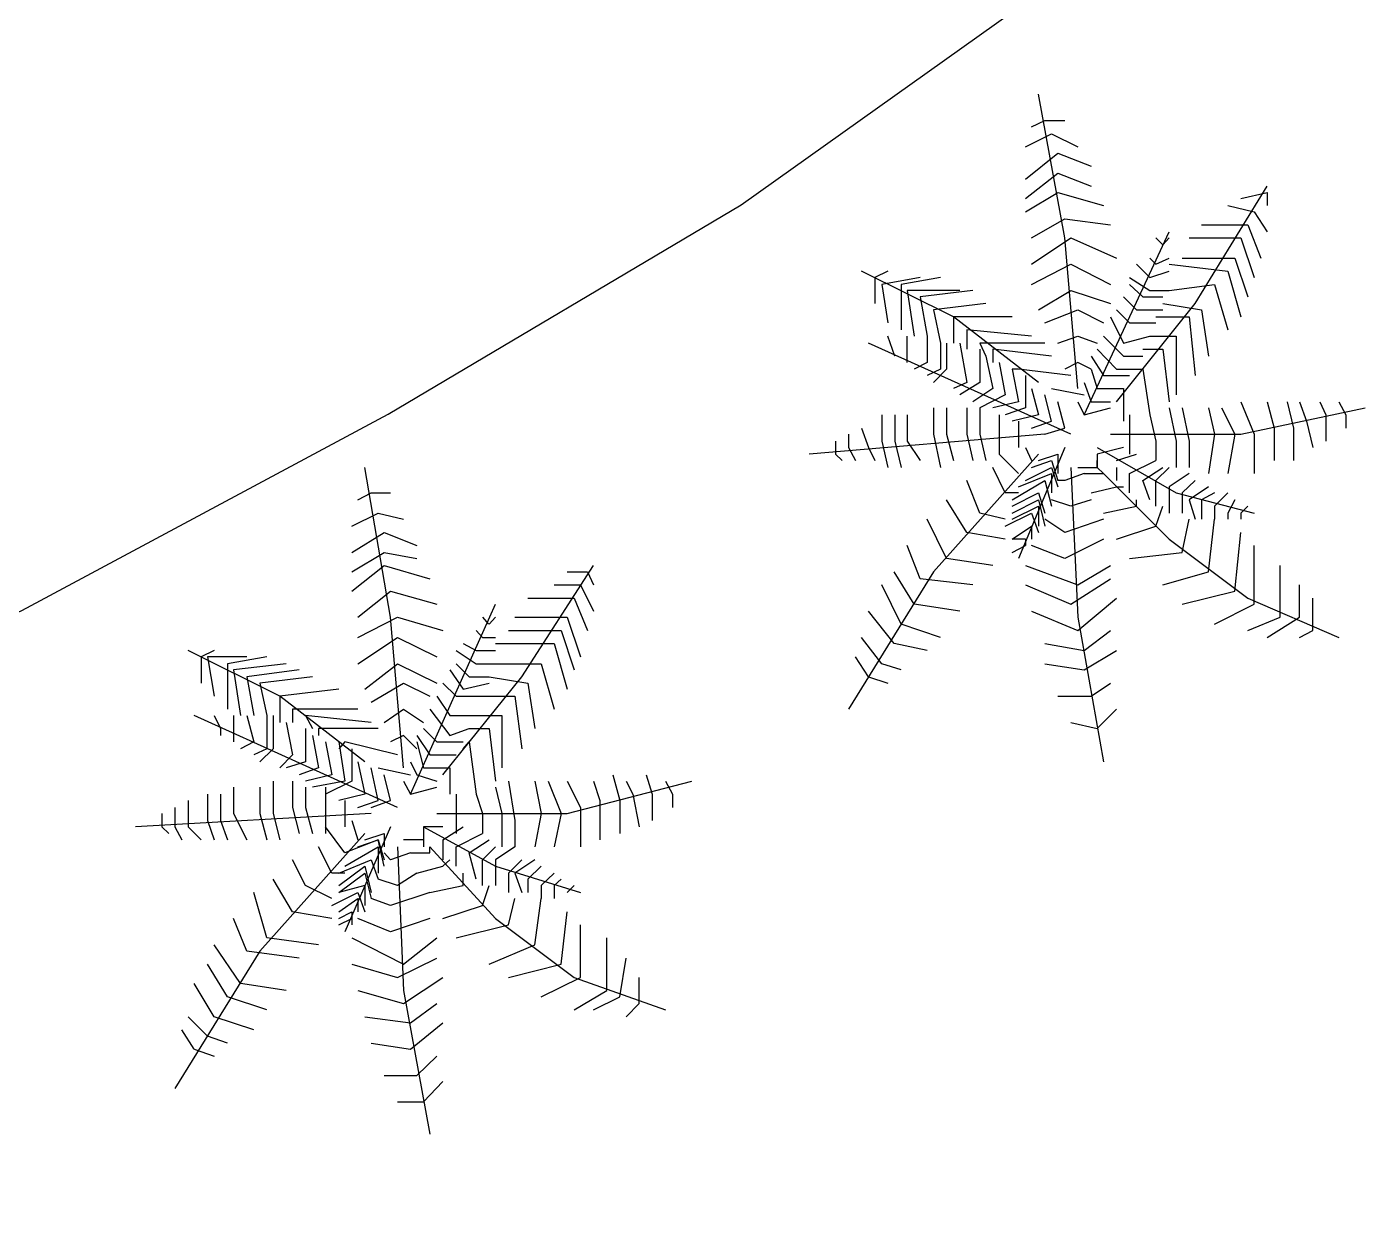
# Model space of a CAD drawing. Header units: millimetres. Extents: x -369 to -70, y -1414 to -1185.
# Drawn here: x -293.16 to -286.22, y -1331.13 to -1324.97 of the extents above; entities that cross this region are included whole.
import ezdxf

# ---------------------------------------------------------------- set-up
doc = ezdxf.new("R2010")
doc.units = ezdxf.units.MM
doc.header["$MEASUREMENT"] = 0
doc.layers.add('2', color=2, linetype='Continuous')
doc.layers.add('64', color=64, linetype='Continuous')

msp = doc.modelspace()

# ---------------------------------------------------------------- linework, layer by layer
at = {"layer": '2'}
msp.add_lwpolyline([(-303.4001, -1331.1348), (-301.27, -1330.7631), (-299.2079, -1330.2556), (-297.1418, -1329.6122), (-295.1476, -1328.8689), (-293.1814, -1327.9857), (-291.2871, -1326.9706), (-289.4608, -1325.8876), (-287.7024, -1324.6367), (-286.0119, -1323.3179)], dxfattribs=at)
at = {"layer": '64'}
for points in [[(-287.7183, -1326.8387), (-287.7863, -1326.0594), (-287.9222, -1325.3161)], [(-287.9581, -1325.4839), (-287.8902, -1325.452), (-287.8902, -1325.452), (-287.7863, -1325.452)], [(-287.9901, -1325.5878), (-287.8542, -1325.5199), (-287.7183, -1325.5878)], [(-287.9901, -1325.7557), (-287.8222, -1325.6198)], [(-287.8222, -1325.6198), (-287.6504, -1325.6877)], [(-287.9901, -1325.8556), (-287.8222, -1325.7237)], [(-287.8222, -1325.7237), (-287.6504, -1325.7917)], [(-287.9901, -1325.9235), (-287.8222, -1325.8236)], [(-287.8222, -1325.8236), (-287.5865, -1325.8916)], [(-287.5185, -1326.9066), (-287.1109, -1326.3991), (-286.7392, -1325.7917)], [(-286.8751, -1325.8556), (-286.7392, -1325.8236)], [(-286.7392, -1325.8236), (-286.7392, -1325.8916)], [(-286.943, -1325.8916), (-286.8072, -1325.9235)], [(-287.9581, -1326.0594), (-287.7863, -1325.9595)], [(-287.7863, -1325.9595), (-287.5505, -1325.9915)], [(-286.8072, -1325.9235), (-286.7392, -1326.0274)], [(-287.6864, -1326.9746), (-287.2468, -1326.0274)], [(-287.0789, -1325.9915), (-286.8391, -1325.9915)], [(-286.8391, -1325.9915), (-286.7712, -1326.1633)], [(-287.9581, -1326.1953), (-287.7543, -1326.0594)], [(-287.7543, -1326.0594), (-287.5185, -1326.1633)], [(-287.3147, -1326.0594), (-287.2787, -1326.0954)], [(-287.2787, -1326.0954), (-287.2468, -1326.0594)], [(-287.1429, -1326.0594), (-286.8751, -1326.0594)], [(-286.8751, -1326.0594), (-286.8072, -1326.2632)], [(-287.3467, -1326.1633), (-287.3147, -1326.1953)], [(-287.3147, -1326.1953), (-287.2468, -1326.1633)], [(-287.1788, -1326.1633), (-286.9071, -1326.1633)], [(-286.9071, -1326.1633), (-286.8391, -1326.3631)], [(-287.9222, -1326.8067), (-288.3618, -1326.467), (-288.8373, -1326.2313)], [(-288.7014, -1326.2313), (-288.7694, -1326.2632), (-288.7694, -1326.2632), (-288.7694, -1326.3991)], [(-287.9581, -1326.2992), (-287.7543, -1326.1953)], [(-287.7543, -1326.1953), (-287.5505, -1326.2992)], [(-287.4146, -1326.1953), (-287.3467, -1326.2632)], [(-287.3467, -1326.2632), (-287.2468, -1326.2313)], [(-287.2468, -1326.1953), (-286.943, -1326.2313)], [(-286.943, -1326.2313), (-286.8751, -1326.467)], [(-288.5336, -1326.2632), (-288.7334, -1326.2992)], [(-288.7334, -1326.2992), (-288.7014, -1326.499)], [(-288.4297, -1326.2632), (-288.6335, -1326.2992)], [(-288.6335, -1326.2992), (-288.6335, -1326.535)], [(-287.4506, -1326.2632), (-287.3467, -1326.3312)], [(-287.4506, -1326.2992), (-287.3826, -1326.3631)], [(-287.2468, -1326.3312), (-287.011, -1326.2992)], [(-287.011, -1326.2992), (-286.943, -1326.535)], [(-288.6015, -1326.3312), (-288.5656, -1326.5669)], [(-288.3298, -1326.3312), (-288.6015, -1326.3312)], [(-288.2618, -1326.3312), (-288.5336, -1326.3631), (-288.5336, -1326.3631), (-288.4976, -1326.5669)], [(-287.9222, -1326.4311), (-287.7543, -1326.3312)], [(-287.7543, -1326.3312), (-287.5505, -1326.3991)], [(-287.4826, -1326.3631), (-287.4146, -1326.4311)], [(-287.3826, -1326.3631), (-287.2787, -1326.3631)], [(-287.3467, -1326.3312), (-287.2468, -1326.3312)], [(-288.1939, -1326.3991), (-288.4657, -1326.4311), (-288.4657, -1326.4311), (-288.4297, -1326.6029)], [(-287.8902, -1326.499), (-287.7183, -1326.4311)], [(-287.7183, -1326.4311), (-287.5865, -1326.499)], [(-287.5185, -1326.4311), (-287.4506, -1326.499)], [(-287.4146, -1326.4311), (-287.2787, -1326.4311)], [(-287.2787, -1326.3991), (-287.0789, -1326.4311)], [(-287.0789, -1326.4311), (-287.043, -1326.6709)], [(-288.3618, -1326.467), (-288.3618, -1326.6029)], [(-288.058, -1326.467), (-288.3618, -1326.467)], [(-287.5505, -1326.467), (-287.4826, -1326.6029)], [(-287.4506, -1326.499), (-287.3147, -1326.499)], [(-287.3147, -1326.467), (-287.1429, -1326.467)], [(-287.1429, -1326.467), (-287.1109, -1326.7708)], [(-288.6655, -1326.6709), (-288.6655, -1326.6709), (-288.6655, -1326.6709), (-288.7014, -1326.5669)], [(-288.6015, -1326.7028), (-288.6015, -1326.7028), (-288.6015, -1326.7028), (-288.6015, -1326.5669)], [(-288.4976, -1326.5669), (-288.4976, -1326.7028)], [(-288.2938, -1326.535), (-288.2938, -1326.6349)], [(-287.9581, -1326.5669), (-288.2938, -1326.535)], [(-287.8222, -1326.6029), (-287.7183, -1326.5669)], [(-287.7183, -1326.5669), (-287.6184, -1326.6029)], [(-287.5865, -1326.5669), (-287.4826, -1326.6709)], [(-287.4826, -1326.6029), (-287.3467, -1326.5669)], [(-287.3467, -1326.5669), (-287.2108, -1326.5669)], [(-287.2108, -1326.5669), (-287.2108, -1326.8707)], [(-287.7543, -1327.0745), (-288.8014, -1326.6029)], [(-288.4297, -1326.6029), (-288.4297, -1326.7388)], [(-288.3977, -1326.6029), (-288.3977, -1326.7388)], [(-288.3298, -1326.6029), (-288.2938, -1326.8067)], [(-288.2259, -1326.6029), (-288.1939, -1326.6709)], [(-287.8902, -1326.6029), (-288.2259, -1326.6029)], [(-288.2259, -1326.6349), (-288.2259, -1326.8067)], [(-288.1939, -1326.6709), (-288.1579, -1326.8387)], [(-288.1579, -1326.6349), (-288.1579, -1326.7028)], [(-287.8542, -1326.6709), (-288.1579, -1326.6349)], [(-287.6504, -1326.6709), (-287.5865, -1326.7708)], [(-287.6184, -1326.6349), (-287.5185, -1326.7388)], [(-287.4826, -1326.6709), (-287.3826, -1326.6709)], [(-287.3826, -1326.6349), (-287.2787, -1326.6349)], [(-287.2787, -1326.6349), (-287.2468, -1326.9066)], [(-288.4976, -1326.7028), (-288.5656, -1326.7388)], [(-288.4297, -1326.7388), (-288.4976, -1326.7708)], [(-288.3977, -1326.7388), (-288.4657, -1326.8067)], [(-288.126, -1326.7028), (-288.094, -1326.8707)], [(-288.0261, -1326.7388), (-288.058, -1326.7388)], [(-288.058, -1326.7388), (-288.0261, -1326.9066)], [(-287.7543, -1326.7708), (-288.0261, -1326.7388)], [(-287.7183, -1326.7028), (-287.7863, -1326.7388)], [(-287.6504, -1326.7388), (-287.7183, -1326.7028)], [(-287.6504, -1326.7388), (-287.6184, -1326.8387)], [(-287.5185, -1326.7388), (-287.4146, -1326.7388)], [(-287.4146, -1326.7388), (-287.3826, -1326.7388)], [(-287.3826, -1326.7388), (-287.3467, -1326.9746)], [(-288.2938, -1326.8067), (-288.3618, -1326.8387)], [(-288.2259, -1326.8067), (-288.3298, -1326.8707)], [(-287.9901, -1326.7708), (-287.9901, -1326.9386), (-288.094, -1326.9746)], [(-287.6864, -1326.8067), (-287.6504, -1326.9066)], [(-287.5865, -1326.7708), (-287.4506, -1326.7708)], [(-288.1579, -1326.8387), (-288.2618, -1326.9066)], [(-288.094, -1326.8707), (-288.2259, -1326.9386)], [(-287.9581, -1326.8387), (-287.9222, -1326.9746), (-287.9222, -1326.9746), (-288.058, -1327.0065)], [(-287.8542, -1327.0065), (-287.8902, -1326.8707)], [(-287.8542, -1326.8387), (-287.6864, -1326.8707)], [(-287.6184, -1326.8387), (-287.4826, -1326.8387)], [(-287.4826, -1326.8387), (-287.4826, -1327.0065)], [(-288.4657, -1326.9386), (-288.4657, -1327.0745)], [(-288.3977, -1326.9386), (-288.3977, -1327.0745)], [(-288.2938, -1326.9386), (-288.2938, -1327.0745)], [(-288.2259, -1326.9386), (-288.2259, -1327.0745), (-288.2259, -1327.0745), (-288.1939, -1327.2104)], [(-288.0261, -1326.9066), (-288.1579, -1326.9386)], [(-287.7863, -1327.0425), (-287.8222, -1326.9066)], [(-287.7183, -1326.9066), (-287.6864, -1326.9746), (-287.5505, -1326.9386)], [(-287.6504, -1326.9066), (-287.5505, -1326.9066)], [(-287.5505, -1327.0745), (-286.8751, -1327.0745), (-286.2317, -1326.9386)], [(-287.2468, -1326.9386), (-287.2108, -1327.1105)], [(-287.1788, -1326.9386), (-287.1429, -1327.1105)], [(-287.043, -1326.9386), (-287.011, -1327.0745), (-287.011, -1327.0745), (-287.043, -1327.2783)], [(-286.975, -1326.9386), (-286.9071, -1327.0745), (-286.9071, -1327.0745), (-286.943, -1327.2783)], [(-286.8751, -1326.9066), (-286.8072, -1327.0745), (-286.8072, -1327.0745), (-286.8072, -1327.2783)], [(-286.7392, -1326.9066), (-286.7033, -1327.0425)], [(-286.6353, -1326.9066), (-286.6034, -1327.0425), (-286.6034, -1327.2104)], [(-286.5714, -1326.9066), (-286.5354, -1327.0065)], [(-286.4675, -1326.9066), (-286.4355, -1326.9746), (-286.4355, -1327.1105)], [(-286.3676, -1326.9066), (-286.3316, -1326.9746), (-286.3316, -1326.9746), (-286.3316, -1327.0425)], [(-288.7334, -1326.9746), (-288.7334, -1327.1105)], [(-288.6655, -1326.9746), (-288.6655, -1327.1105)], [(-288.6015, -1326.9746), (-288.6015, -1327.1105)], [(-288.126, -1326.9746), (-288.126, -1327.0745)], [(-288.0261, -1327.0065), (-288.0261, -1327.0745)], [(-287.9581, -1327.0425), (-287.8542, -1327.0065)], [(-287.4506, -1326.9746), (-287.4506, -1327.1105)], [(-287.3467, -1326.9746), (-287.3147, -1327.1105)], [(-286.5354, -1327.0065), (-286.5034, -1327.1424)], [(-287.8902, -1327.0745), (-289.1091, -1327.1784)], [(-288.9053, -1327.0745), (-288.9053, -1327.1424), (-288.8693, -1327.2104)], [(-288.8373, -1327.0425), (-288.8014, -1327.1424)], [(-288.4657, -1327.0745), (-288.4297, -1327.2463)], [(-288.3977, -1327.0745), (-288.3618, -1327.2104)], [(-288.2938, -1327.0745), (-288.2618, -1327.2104)], [(-288.126, -1327.0745), (-288.126, -1327.1784)], [(-288.0261, -1327.0745), (-288.0261, -1327.1424)], [(-287.8902, -1327.0745), (-287.7863, -1327.0425)], [(-286.7033, -1327.0425), (-286.7033, -1327.2104)], [(-288.9732, -1327.1105), (-288.9732, -1327.1784), (-288.9732, -1327.1784), (-288.9372, -1327.2104)], [(-288.8014, -1327.1424), (-288.7694, -1327.2104)], [(-288.7334, -1327.1105), (-288.7014, -1327.2463)], [(-288.6655, -1327.1105), (-288.6335, -1327.2463)], [(-288.6015, -1327.1105), (-288.5336, -1327.2104)], [(-287.7863, -1327.1424), (-288.0261, -1327.7179)], [(-287.9901, -1327.1424), (-287.9581, -1327.2104)], [(-287.4826, -1327.1424), (-287.6184, -1327.1784)], [(-287.6184, -1327.1424), (-287.2108, -1327.3782), (-286.8072, -1327.4821)], [(-287.4506, -1327.1105), (-287.4506, -1327.1784)], [(-287.3147, -1327.1105), (-287.3147, -1327.2104)], [(-287.2108, -1327.1105), (-287.2108, -1327.2463)], [(-287.1429, -1327.1105), (-287.1429, -1327.2463)], [(-287.9222, -1327.1784), (-288.4657, -1327.7858), (-288.9053, -1328.4972)], [(-288.0261, -1327.2783), (-288.126, -1327.1784)], [(-287.9581, -1327.2463), (-287.8542, -1327.2104)], [(-287.9222, -1327.2104), (-287.8222, -1327.1784)], [(-287.8542, -1327.2104), (-287.8222, -1327.3143)], [(-287.8222, -1327.1784), (-287.8222, -1327.2783)], [(-287.6184, -1327.1784), (-287.6184, -1327.2463), (-287.6184, -1327.2104)], [(-287.5185, -1327.2104), (-287.4146, -1327.1784)], [(-287.4506, -1327.2783), (-287.3147, -1327.2104)], [(-291.2072, -1328.8009), (-291.2751, -1328.0216), (-291.407, -1327.2463)], [(-288.094, -1327.3782), (-288.1579, -1327.2463)], [(-288.0261, -1327.3462), (-287.8542, -1327.2783)], [(-287.9901, -1327.3143), (-287.8542, -1327.2463)], [(-287.8542, -1327.2463), (-287.8222, -1327.3462)], [(-287.8542, -1327.2783), (-287.8542, -1327.3782)], [(-287.6864, -1327.2783), (-287.7863, -1327.3143)], [(-287.7543, -1327.2463), (-287.7183, -1328.0216), (-287.5865, -1328.7689)], [(-287.7183, -1327.2463), (-287.6184, -1327.2463)], [(-287.6864, -1327.2783), (-287.5865, -1327.2783)], [(-287.5865, -1327.2783), (-287.6184, -1327.2463)], [(-287.5865, -1327.2783), (-287.2468, -1327.618), (-286.8391, -1327.9217), (-286.3676, -1328.1255)], [(-287.5185, -1327.2463), (-287.5185, -1327.3143)], [(-287.4506, -1327.3782), (-287.4506, -1327.2783)], [(-287.3826, -1327.3143), (-287.2787, -1327.2463)], [(-287.3147, -1327.3143), (-287.2468, -1327.2463)], [(-287.1429, -1327.2783), (-287.2468, -1327.3462)], [(-288.2259, -1327.4821), (-288.2938, -1327.3143)], [(-288.058, -1327.4142), (-287.8902, -1327.3143), (-287.8902, -1327.3143), (-287.8542, -1327.4461)], [(-287.7863, -1327.3143), (-287.8222, -1327.3143)], [(-287.6504, -1327.3782), (-287.5185, -1327.3462)], [(-287.5185, -1327.3462), (-287.4826, -1327.3462)], [(-287.3467, -1327.4142), (-287.3826, -1327.3143)], [(-287.3147, -1327.4461), (-287.3147, -1327.3143)], [(-287.2468, -1327.3462), (-287.2468, -1327.4821)], [(-287.1109, -1327.3143), (-287.1788, -1327.3782)], [(-287.043, -1327.3462), (-287.1429, -1327.4142)], [(-291.443, -1327.4142), (-291.375, -1327.3782), (-291.375, -1327.3782), (-291.2751, -1327.3782)], [(-288.2938, -1327.582), (-288.3977, -1327.4142)], [(-288.0261, -1327.3782), (-288.094, -1327.3782)], [(-288.058, -1327.4461), (-287.9222, -1327.3782), (-287.9222, -1327.3782), (-287.8902, -1327.4821)], [(-288.058, -1327.4821), (-287.9222, -1327.4142)], [(-287.9222, -1327.4142), (-287.8902, -1327.5501)], [(-287.7543, -1327.4461), (-287.8542, -1327.4142)], [(-287.6504, -1327.4142), (-287.7543, -1327.4461)], [(-287.5865, -1327.4821), (-287.4146, -1327.4461), (-287.4146, -1327.4461), (-287.4146, -1327.4142)], [(-287.1788, -1327.3782), (-287.1788, -1327.4821)], [(-287.1429, -1327.4142), (-287.1109, -1327.5141)], [(-287.011, -1327.3782), (-287.0789, -1327.4142), (-287.0789, -1327.4142), (-287.0789, -1327.5141)], [(-286.943, -1327.3782), (-287.011, -1327.4461), (-287.011, -1327.5141)], [(-286.9071, -1327.4142), (-286.943, -1327.4821)], [(-291.4749, -1327.5501), (-291.339, -1327.4821), (-291.2072, -1327.5141)], [(-288.094, -1327.5141), (-288.2259, -1327.4821)], [(-288.094, -1327.5501), (-287.9581, -1327.4821)], [(-288.058, -1327.5141), (-287.9222, -1327.4461)], [(-287.9581, -1327.4821), (-287.9222, -1327.582)], [(-287.9222, -1327.4461), (-287.9222, -1327.5501)], [(-287.3147, -1327.5501), (-287.2787, -1327.4461)], [(-286.943, -1327.4821), (-286.943, -1327.5141)], [(-286.8391, -1327.4461), (-286.8751, -1327.4821), (-286.8751, -1327.4821), (-286.8751, -1327.5141)], [(-288.3977, -1327.7179), (-288.4976, -1327.5141)], [(-287.9901, -1327.618), (-288.058, -1327.618), (-288.058, -1327.618), (-287.9581, -1327.5501)], [(-287.9581, -1327.5501), (-287.9581, -1327.618)], [(-287.7863, -1327.582), (-287.8902, -1327.5141)], [(-287.5865, -1327.5141), (-287.7863, -1327.582)], [(-287.5185, -1327.618), (-287.3147, -1327.5501)], [(-287.1788, -1327.6859), (-287.1429, -1327.5141)], [(-287.043, -1327.7858), (-287.011, -1327.5141)], [(-291.4749, -1327.6859), (-291.3071, -1327.582)], [(-291.3071, -1327.582), (-291.1392, -1327.65)], [(-288.094, -1327.618), (-288.2938, -1327.582)], [(-287.9901, -1327.618), (-287.9901, -1327.65)], [(-287.5865, -1327.618), (-287.7863, -1327.7179)], [(-286.9071, -1327.8857), (-286.8751, -1327.582)], [(-291.4749, -1327.7858), (-291.3071, -1327.6859)], [(-291.3071, -1327.6859), (-291.1392, -1327.7179)], [(-288.5336, -1327.8218), (-288.6015, -1327.65)], [(-288.058, -1327.6859), (-287.9901, -1327.65)], [(-287.7863, -1327.7179), (-287.9581, -1327.65)], [(-287.4506, -1327.7179), (-287.1788, -1327.6859)], [(-286.8072, -1327.9537), (-286.8072, -1327.65)], [(-291.4749, -1327.8857), (-291.3071, -1327.7539)], [(-291.3071, -1327.7539), (-291.0713, -1327.8218)], [(-291.0034, -1328.8369), (-290.5957, -1328.3293), (-290.2241, -1327.7539)], [(-288.1579, -1327.7539), (-288.3977, -1327.7179)], [(-287.9901, -1327.7539), (-287.7183, -1327.8538)], [(-287.7183, -1327.8538), (-287.5505, -1327.7539)], [(-286.6713, -1328.0216), (-286.6713, -1327.7539)], [(-290.3599, -1327.7858), (-290.256, -1327.7858)], [(-290.256, -1327.7858), (-290.2241, -1327.8538)], [(-288.5656, -1327.9537), (-288.6695, -1327.7858)], [(-288.2618, -1327.8538), (-288.5336, -1327.8218)], [(-287.7543, -1327.9537), (-287.5505, -1327.8218)], [(-287.2787, -1327.8538), (-287.043, -1327.7858)], [(-291.443, -1328.0216), (-291.2751, -1327.8857)], [(-291.2751, -1327.8857), (-291.0353, -1327.9537)], [(-290.4279, -1327.8538), (-290.292, -1327.8538)], [(-290.292, -1327.8538), (-290.2241, -1327.9897)], [(-288.6335, -1328.0576), (-288.7334, -1327.8538)], [(-287.9901, -1327.8538), (-287.7543, -1327.9537)], [(-287.1788, -1327.9537), (-286.9071, -1327.8857)], [(-286.5714, -1328.0216), (-286.5714, -1327.8538)], [(-291.1712, -1328.9368), (-290.7316, -1327.9537)], [(-290.5638, -1327.9217), (-290.324, -1327.9217)], [(-290.324, -1327.9217), (-290.256, -1328.0896)], [(-288.3298, -1327.9897), (-288.5656, -1327.9537)], [(-287.7183, -1328.0896), (-287.5185, -1327.9217)], [(-287.011, -1328.0576), (-286.8072, -1327.9537)], [(-286.5034, -1328.0896), (-286.5034, -1327.9217)], [(-291.443, -1328.1255), (-291.2391, -1328.0216)], [(-291.2391, -1328.0216), (-291.0034, -1328.0896)], [(-290.7995, -1328.0216), (-290.7676, -1328.0576)], [(-290.7636, -1328.0576), (-290.7316, -1328.0216)], [(-290.6317, -1328.0216), (-290.3599, -1328.0216)], [(-290.3599, -1328.0216), (-290.292, -1328.2254)], [(-288.6695, -1328.1575), (-288.8014, -1327.9897)], [(-288.4297, -1328.1255), (-288.6335, -1328.0576)], [(-287.9581, -1327.9897), (-287.7183, -1328.0896)], [(-286.8391, -1328.0896), (-286.6713, -1328.0216)], [(-286.7392, -1328.1255), (-286.5714, -1328.0216)], [(-291.443, -1328.2614), (-291.2391, -1328.1255)], [(-291.2391, -1328.1255), (-291.0353, -1328.2254)], [(-290.8315, -1328.0896), (-290.7995, -1328.1255)], [(-290.7995, -1328.1255), (-290.7316, -1328.1255)], [(-290.6637, -1328.0896), (-290.3919, -1328.0896)], [(-290.3919, -1328.0896), (-290.324, -1328.2934)], [(-288.7334, -1328.2614), (-288.8373, -1328.1255)], [(-287.6864, -1328.1935), (-287.5505, -1328.0896)], [(-286.5714, -1328.1255), (-286.5034, -1328.0896)], [(-291.407, -1328.7689), (-291.8466, -1328.4293), (-292.3222, -1328.1935)], [(-292.1863, -1328.1935), (-292.2542, -1328.2254), (-292.2542, -1328.2254), (-292.2542, -1328.3613)], [(-290.9354, -1328.1935), (-290.8315, -1328.2614)], [(-290.8994, -1328.1575), (-290.8315, -1328.1935)], [(-290.8315, -1328.1935), (-290.7316, -1328.1935)], [(-290.7316, -1328.1575), (-290.4279, -1328.1575)], [(-290.4279, -1328.1575), (-290.3599, -1328.3933)], [(-288.4976, -1328.1935), (-288.6695, -1328.1575)], [(-287.8902, -1328.1575), (-287.6864, -1328.1935)], [(-287.6864, -1328.2934), (-287.5185, -1328.1935)], [(-292.2222, -1328.2254), (-292.1863, -1328.4293)], [(-292.0184, -1328.2254), (-292.2222, -1328.2254)], [(-291.9145, -1328.2254), (-292.1183, -1328.2614)], [(-292.1183, -1328.2614), (-292.1183, -1328.4972)], [(-291.8146, -1328.2614), (-292.0864, -1328.2934)], [(-291.407, -1328.3933), (-291.2391, -1328.2614)], [(-291.2391, -1328.2614), (-291.0353, -1328.3613)], [(-290.9354, -1328.2614), (-290.8675, -1328.3293)], [(-290.8315, -1328.2614), (-290.7316, -1328.2614)], [(-290.7316, -1328.2614), (-290.4958, -1328.2614)], [(-290.4958, -1328.2614), (-290.4279, -1328.4972)], [(-288.8014, -1328.3293), (-288.8693, -1328.2254)], [(-288.6335, -1328.2934), (-288.7334, -1328.2614)], [(-287.8902, -1328.2614), (-287.6864, -1328.2934)], [(-292.0864, -1328.2934), (-292.0504, -1328.5292)], [(-291.7467, -1328.2934), (-292.0184, -1328.3293), (-292.0184, -1328.3293), (-291.9825, -1328.5292)], [(-291.6787, -1328.3293), (-291.9505, -1328.3613), (-291.9505, -1328.3613), (-291.9145, -1328.5292)], [(-290.9674, -1328.2934), (-290.8994, -1328.3933)], [(-290.8675, -1328.3293), (-290.7636, -1328.3293)], [(-290.7636, -1328.3293), (-290.5638, -1328.3613)], [(-288.8014, -1328.3293), (-288.7014, -1328.3613)], [(-291.5429, -1328.3933), (-291.8466, -1328.4293)], [(-291.375, -1328.4612), (-291.2072, -1328.3613)], [(-291.2072, -1328.3613), (-291.0713, -1328.4293)], [(-291.0034, -1328.3613), (-290.9354, -1328.4293)], [(-290.8994, -1328.3933), (-290.7636, -1328.3613)], [(-290.5638, -1328.3613), (-290.5278, -1328.5971)], [(-287.6504, -1328.4293), (-287.5505, -1328.3613)], [(-291.8466, -1328.4293), (-291.8466, -1328.5651)], [(-291.0353, -1328.4293), (-290.9674, -1328.5292)], [(-290.9354, -1328.4293), (-290.7995, -1328.4293)], [(-290.7995, -1328.4293), (-290.6317, -1328.4293)], [(-290.6317, -1328.4293), (-290.5957, -1328.701)], [(-287.8222, -1328.4293), (-287.6504, -1328.4293)], [(-291.2391, -1329.0047), (-292.2902, -1328.5292)], [(-292.1863, -1328.5292), (-292.1543, -1328.5971), (-292.1543, -1328.5971), (-292.1543, -1328.6331)], [(-292.0864, -1328.5292), (-292.0864, -1328.6331), (-292.0864, -1328.6331), (-292.0864, -1328.665)], [(-292.0184, -1328.5292), (-291.9825, -1328.665)], [(-291.9145, -1328.5292), (-291.9145, -1328.701)], [(-291.8826, -1328.5292), (-291.8826, -1328.701)], [(-291.7826, -1328.4972), (-291.7826, -1328.5651)], [(-291.443, -1328.4972), (-291.7826, -1328.4972)], [(-291.7147, -1328.5292), (-291.6787, -1328.5971)], [(-291.375, -1328.5651), (-291.7147, -1328.5292)], [(-291.3071, -1328.5651), (-291.2072, -1328.4972)], [(-291.2072, -1328.4972), (-291.1033, -1328.5651)], [(-291.0713, -1328.4972), (-290.9674, -1328.6331)], [(-290.9674, -1328.5292), (-290.8315, -1328.5292)], [(-290.8315, -1328.5292), (-290.6996, -1328.5292)], [(-290.6996, -1328.5292), (-290.6996, -1328.8009)], [(-287.6184, -1328.5971), (-287.5185, -1328.4972)], [(-291.8146, -1328.5651), (-291.7826, -1328.733)], [(-291.7147, -1328.5971), (-291.7147, -1328.7689)], [(-291.6468, -1328.5971), (-291.6468, -1328.6331)], [(-291.339, -1328.5971), (-291.6468, -1328.5971)], [(-291.1033, -1328.5971), (-291.0353, -1328.665)], [(-290.9674, -1328.6331), (-290.8675, -1328.5971)], [(-290.8675, -1328.5971), (-290.7636, -1328.5971)], [(-290.7636, -1328.5971), (-290.7316, -1328.8689)], [(-287.7543, -1328.5651), (-287.6184, -1328.5971)], [(-291.9825, -1328.665), (-292.0504, -1328.701)], [(-291.6787, -1328.6331), (-291.6468, -1328.8009)], [(-291.6108, -1328.665), (-291.5788, -1328.8369)], [(-291.5109, -1328.665), (-291.5429, -1328.701)], [(-291.5429, -1328.665), (-291.5109, -1328.8689)], [(-291.2391, -1328.733), (-291.5109, -1328.665)], [(-291.2072, -1328.6331), (-291.2751, -1328.665)], [(-291.1392, -1328.701), (-291.2072, -1328.6331)], [(-291.1392, -1328.6331), (-291.0713, -1328.733)], [(-291.1392, -1328.665), (-291.1033, -1328.8009)], [(-291.0353, -1328.665), (-290.8994, -1328.665)], [(-290.8994, -1328.701), (-290.8675, -1328.665)], [(-290.8675, -1328.665), (-290.8315, -1328.9368)], [(-291.9145, -1328.701), (-291.9825, -1328.733)], [(-291.8826, -1328.701), (-291.9505, -1328.7689)], [(-291.7826, -1328.733), (-291.8466, -1328.8009)], [(-291.4749, -1328.701), (-291.4749, -1328.8689), (-291.6108, -1328.9368)], [(-291.0713, -1328.733), (-290.9354, -1328.733)], [(-291.7147, -1328.7689), (-291.8146, -1328.8009)], [(-291.6468, -1328.8009), (-291.7467, -1328.8369)], [(-291.443, -1328.7689), (-291.407, -1328.9368), (-291.407, -1328.9368), (-291.5429, -1328.9688)], [(-291.339, -1328.9688), (-291.375, -1328.8009)], [(-291.339, -1328.8009), (-291.1712, -1328.8369)], [(-291.1712, -1328.7689), (-291.1392, -1328.8369)], [(-291.1033, -1328.8009), (-290.9674, -1328.8009)], [(-290.9674, -1328.8009), (-290.9674, -1328.9368)], [(-291.8826, -1328.8689), (-291.8826, -1329.0367)], [(-291.7826, -1328.8689), (-291.7826, -1329.0047)], [(-291.5788, -1328.8369), (-291.7147, -1328.8689)], [(-291.5109, -1328.8689), (-291.6787, -1328.9008)], [(-291.2751, -1328.9688), (-291.3071, -1328.8369)], [(-291.2072, -1328.8689), (-291.1712, -1328.9368), (-291.0353, -1328.9008)], [(-291.1392, -1328.8369), (-291.0353, -1328.8689)], [(-291.0353, -1329.0367), (-290.3599, -1329.0367), (-289.7165, -1328.8689)], [(-290.6637, -1328.8689), (-290.6317, -1329.0727)], [(-290.5278, -1328.8689), (-290.4958, -1329.0367), (-290.4958, -1329.0367), (-290.5278, -1329.2085)], [(-290.4598, -1328.8689), (-290.3919, -1329.0367), (-290.3919, -1329.0367), (-290.4279, -1329.2085)], [(-290.3599, -1328.8689), (-290.292, -1329.0047), (-290.292, -1329.0047), (-290.292, -1329.2085)], [(-290.2241, -1328.8689), (-290.1921, -1328.9688)], [(-290.1242, -1328.8369), (-290.0882, -1328.9688), (-290.0882, -1329.1406)], [(-290.0562, -1328.8689), (-290.0202, -1328.9368)], [(-289.9523, -1328.8369), (-289.9203, -1328.9368), (-289.9203, -1329.0727)], [(-289.8524, -1328.8689), (-289.8164, -1328.9368), (-289.8164, -1328.9368), (-289.8164, -1329.0047)], [(-292.2222, -1328.9368), (-292.2222, -1329.0727)], [(-292.1543, -1328.9368), (-292.1543, -1329.0727)], [(-292.0864, -1328.9008), (-292.0864, -1329.0367)], [(-291.9505, -1328.9008), (-291.9505, -1329.0367)], [(-291.7147, -1328.9008), (-291.7147, -1329.0047), (-291.7147, -1329.0047), (-291.6787, -1329.1406)], [(-291.6108, -1328.9008), (-291.6108, -1329.0047)], [(-290.9354, -1328.9368), (-290.9354, -1329.0727)], [(-290.8315, -1328.9368), (-290.7995, -1329.0367)], [(-290.7316, -1328.9008), (-290.6996, -1329.0367)], [(-290.0202, -1328.9368), (-289.9883, -1329.1046)], [(-292.3901, -1329.0047), (-292.3901, -1329.1046), (-292.3541, -1329.1726)], [(-292.3222, -1328.9688), (-292.3222, -1329.1046)], [(-291.7826, -1329.0047), (-291.7467, -1329.1406)], [(-291.6108, -1329.0047), (-291.6108, -1329.1406)], [(-291.5109, -1328.9688), (-291.5109, -1329.0367)], [(-291.443, -1329.0047), (-291.339, -1328.9688)], [(-291.375, -1329.0047), (-291.2751, -1328.9688)], [(-290.1921, -1328.9688), (-290.1921, -1329.1726)], [(-291.375, -1329.0367), (-292.5939, -1329.1046)], [(-292.458, -1329.0367), (-292.458, -1329.1046), (-292.458, -1329.1046), (-292.4221, -1329.1406)], [(-292.2222, -1329.0727), (-292.1863, -1329.1726)], [(-292.1543, -1329.0727), (-292.1183, -1329.1726)], [(-292.0864, -1329.0367), (-292.0184, -1329.1726)], [(-291.9505, -1329.0367), (-291.9145, -1329.1726)], [(-291.8826, -1329.0367), (-291.8466, -1329.1726)], [(-291.5109, -1329.0367), (-291.5109, -1329.1046)], [(-291.4749, -1329.0727), (-291.443, -1329.1726)], [(-290.9354, -1329.0727), (-290.9354, -1329.1406)], [(-290.7995, -1329.0367), (-290.7995, -1329.1406)], [(-290.6996, -1329.0367), (-290.6996, -1329.2085)], [(-290.6317, -1329.0727), (-290.6317, -1329.2085)], [(-291.407, -1329.1406), (-291.9505, -1329.7481), (-292.3901, -1330.4594)], [(-292.3222, -1329.1046), (-292.2542, -1329.1726)], [(-291.5109, -1329.2405), (-291.6108, -1329.1046)], [(-291.2751, -1329.1046), (-291.5109, -1329.6481)], [(-291.407, -1329.1726), (-291.3071, -1329.1406)], [(-291.3071, -1329.1406), (-291.3071, -1329.2085)], [(-291.1033, -1329.1046), (-291.1033, -1329.2085)], [(-291.0034, -1329.1046), (-291.1033, -1329.1046)], [(-291.1033, -1329.1046), (-290.7316, -1329.3085), (-290.292, -1329.4443)], [(-291.0034, -1329.1726), (-290.8994, -1329.1046)], [(-290.9354, -1329.2085), (-290.7995, -1329.1406)], [(-291.5788, -1329.3444), (-291.6468, -1329.2085)], [(-291.443, -1329.2085), (-291.339, -1329.1726), (-291.339, -1329.1726), (-291.5109, -1329.2405)], [(-291.5109, -1329.3085), (-291.339, -1329.2085)], [(-291.3071, -1329.3085), (-291.339, -1329.1726), (-291.339, -1329.1726), (-291.3071, -1329.2765)], [(-291.339, -1329.2085), (-291.339, -1329.3444)], [(-291.2391, -1329.2085), (-291.2072, -1329.9519), (-291.0713, -1330.6952)], [(-291.1033, -1329.1726), (-291.1033, -1329.1726), (-291.1033, -1329.1726), (-291.2072, -1329.1726)], [(-291.0713, -1329.2405), (-291.0713, -1329.2085)], [(-291.0713, -1329.2085), (-290.7316, -1329.5802), (-290.324, -1329.8839), (-289.8524, -1330.0518)], [(-291.0034, -1329.1726), (-291.0034, -1329.2765)], [(-290.9354, -1329.3085), (-290.9354, -1329.2085)], [(-290.8675, -1329.2405), (-290.7636, -1329.1726)], [(-290.7995, -1329.2765), (-290.7316, -1329.2085)], [(-290.6317, -1329.2085), (-290.7316, -1329.2765)], [(-291.7147, -1329.4084), (-291.7826, -1329.2765)], [(-291.5429, -1329.3444), (-291.375, -1329.2765), (-291.375, -1329.2765), (-291.339, -1329.3764)], [(-291.2751, -1329.2765), (-291.3071, -1329.2405)], [(-291.1712, -1329.2405), (-291.2751, -1329.2765)], [(-291.1712, -1329.2405), (-291.0713, -1329.2405)], [(-291.0034, -1329.3085), (-290.9674, -1329.2765)], [(-290.8315, -1329.3764), (-290.8675, -1329.2405)], [(-290.7995, -1329.4084), (-290.7995, -1329.2765)], [(-290.7316, -1329.2765), (-290.7316, -1329.4084)], [(-290.5957, -1329.2765), (-290.6637, -1329.3444)], [(-290.5278, -1329.2765), (-290.6317, -1329.3444)], [(-291.5109, -1329.3444), (-291.5788, -1329.3444)], [(-291.5429, -1329.4084), (-291.407, -1329.3085), (-291.407, -1329.3085), (-291.375, -1329.4443)], [(-291.407, -1329.4084), (-291.5429, -1329.4443), (-291.5429, -1329.4443), (-291.407, -1329.3444)], [(-291.407, -1329.3444), (-291.375, -1329.4763)], [(-291.1392, -1329.3444), (-291.2391, -1329.4084)], [(-291.1392, -1329.3444), (-291.0034, -1329.3085)], [(-291.0713, -1329.4443), (-290.8994, -1329.4084), (-290.8994, -1329.4084), (-290.8994, -1329.3444)], [(-290.6637, -1329.3444), (-290.6637, -1329.4443)], [(-290.6317, -1329.3444), (-290.5957, -1329.4443)], [(-290.4958, -1329.3085), (-290.5638, -1329.3764), (-290.5638, -1329.3764), (-290.5638, -1329.4443)], [(-290.4279, -1329.3444), (-290.4958, -1329.4084), (-290.4958, -1329.4763)], [(-291.9145, -1329.6801), (-291.9825, -1329.4443)], [(-291.7826, -1329.5442), (-291.8826, -1329.3764)], [(-291.5788, -1329.4763), (-291.7147, -1329.4084)], [(-291.5788, -1329.5123), (-291.443, -1329.4443)], [(-291.443, -1329.4443), (-291.407, -1329.5442)], [(-291.407, -1329.4084), (-291.407, -1329.5123)], [(-291.2391, -1329.4084), (-291.339, -1329.3764)], [(-291.0713, -1329.4443), (-291.2751, -1329.5123)], [(-290.7995, -1329.5123), (-290.7636, -1329.4084)], [(-290.3919, -1329.3764), (-290.4279, -1329.4084)], [(-290.4279, -1329.4084), (-290.4279, -1329.4763)], [(-290.3599, -1329.4443), (-290.3599, -1329.4443), (-290.3599, -1329.4443), (-290.324, -1329.4084)], [(-291.5429, -1329.5442), (-291.443, -1329.4763)], [(-291.443, -1329.4763), (-291.443, -1329.5442)], [(-291.2751, -1329.5123), (-291.375, -1329.4763)], [(-291.0034, -1329.5802), (-290.7995, -1329.5123)], [(-290.6637, -1329.6122), (-290.6317, -1329.4763)], [(-290.5278, -1329.7161), (-290.4958, -1329.4763)], [(-292.0184, -1329.7481), (-292.0864, -1329.5802)], [(-291.5788, -1329.5802), (-291.7826, -1329.5442)], [(-291.5429, -1329.5802), (-291.4749, -1329.5442)], [(-291.5429, -1329.6122), (-291.4749, -1329.5802)], [(-291.4749, -1329.5442), (-291.4749, -1329.5802), (-291.4749, -1329.6122)], [(-291.2751, -1329.6481), (-291.443, -1329.5802)], [(-291.0713, -1329.5802), (-291.2751, -1329.6481)], [(-290.3919, -1329.816), (-290.3599, -1329.5442)], [(-290.9354, -1329.6801), (-290.6637, -1329.6122)], [(-290.292, -1329.8839), (-290.292, -1329.6122)], [(-292.0504, -1329.9159), (-292.1863, -1329.7161)], [(-291.6468, -1329.7161), (-291.9145, -1329.6801)], [(-291.4749, -1329.6801), (-291.2072, -1329.816)], [(-291.2072, -1329.816), (-291.0353, -1329.6801)], [(-290.7636, -1329.816), (-290.5278, -1329.7161)], [(-290.1561, -1329.9519), (-290.1561, -1329.6801)], [(-291.7467, -1329.784), (-292.0184, -1329.7481)], [(-291.2391, -1329.8839), (-291.0353, -1329.784)], [(-290.0882, -1329.9838), (-290.0562, -1329.784)], [(-292.1183, -1329.9838), (-292.2222, -1329.816)], [(-291.4749, -1329.816), (-291.2391, -1329.8839)], [(-290.6637, -1329.8839), (-290.3919, -1329.816)], [(-292.1863, -1330.0877), (-292.2902, -1329.9159)], [(-291.8146, -1329.9519), (-292.0504, -1329.9159)], [(-291.2072, -1330.0198), (-291.0034, -1329.8839)], [(-290.4958, -1329.9838), (-290.292, -1329.8839)], [(-289.9883, -1330.0198), (-289.9883, -1329.8839)], [(-291.9145, -1330.0518), (-292.1183, -1329.9838)], [(-291.443, -1329.9519), (-291.2072, -1330.0198)], [(-290.324, -1330.0518), (-290.1561, -1329.9519)], [(-290.2241, -1330.0518), (-290.0882, -1329.9838)], [(-291.1712, -1330.1197), (-291.0353, -1330.0198)], [(-290.0562, -1330.0877), (-289.9883, -1330.0198)], [(-292.2222, -1330.1877), (-292.3222, -1330.0877)], [(-291.9825, -1330.1557), (-292.1863, -1330.0877)], [(-291.407, -1330.0877), (-291.1712, -1330.1197)], [(-291.1712, -1330.2556), (-291.0034, -1330.1197)], [(-292.2902, -1330.2556), (-292.3541, -1330.1557)], [(-292.1183, -1330.2236), (-292.2222, -1330.1877)], [(-292.2902, -1330.2556), (-292.1863, -1330.2916)], [(-291.375, -1330.2236), (-291.1712, -1330.2556)], [(-291.1392, -1330.3915), (-291.0353, -1330.2916)], [(-291.3071, -1330.3915), (-291.1392, -1330.3915)], [(-291.1033, -1330.5273), (-291.0034, -1330.4234)], [(-291.2391, -1330.5273), (-291.1033, -1330.5273)]]:
    msp.add_lwpolyline(points, dxfattribs=at)

doc.saveas('drawing.dxf')
